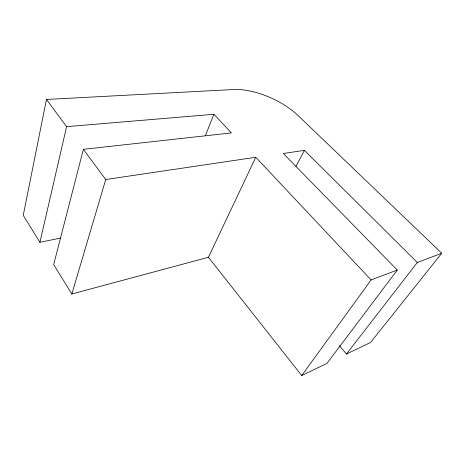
<?xml version="1.0" encoding="UTF-8"?>
<svg xmlns="http://www.w3.org/2000/svg" width="465" height="465" viewBox="0 0 465 465"><rect width="100%" height="100%" fill="white"/><g stroke="black" fill="none" stroke-linecap="round" stroke-linejoin="round"><path stroke-width="0.7" d="M339.462 345.745L346.489 354.022L370.559 342.467L441.75 253.245L299.082 116.512A52.237 24.354 25 0 0 233.378 89.53L46.459 99.452L23.25 215.336L39.914 242.306L60.537 238.086M39.914 242.306L66.6 126.666L46.459 99.452M66.6 126.666L213.912 114.28L231.396 132.914L83.375 149.335L53.678 264.585L71.848 293.99L208.436 257.267L255.767 157.275L371.105 279.942L397.284 270.049L283.325 153.496L304.412 150.364L417.32 262.475L441.75 253.245M71.848 293.99L105.729 179.525L83.375 149.335M205.315 135.757L213.912 114.28M295.932 166.394L304.412 150.364M208.436 257.267L301.709 375.534L371.105 279.942M397.284 270.049L326.959 363.403L301.709 375.534M346.489 354.022L417.32 262.475M105.729 179.525L255.767 157.275"/></g></svg>
